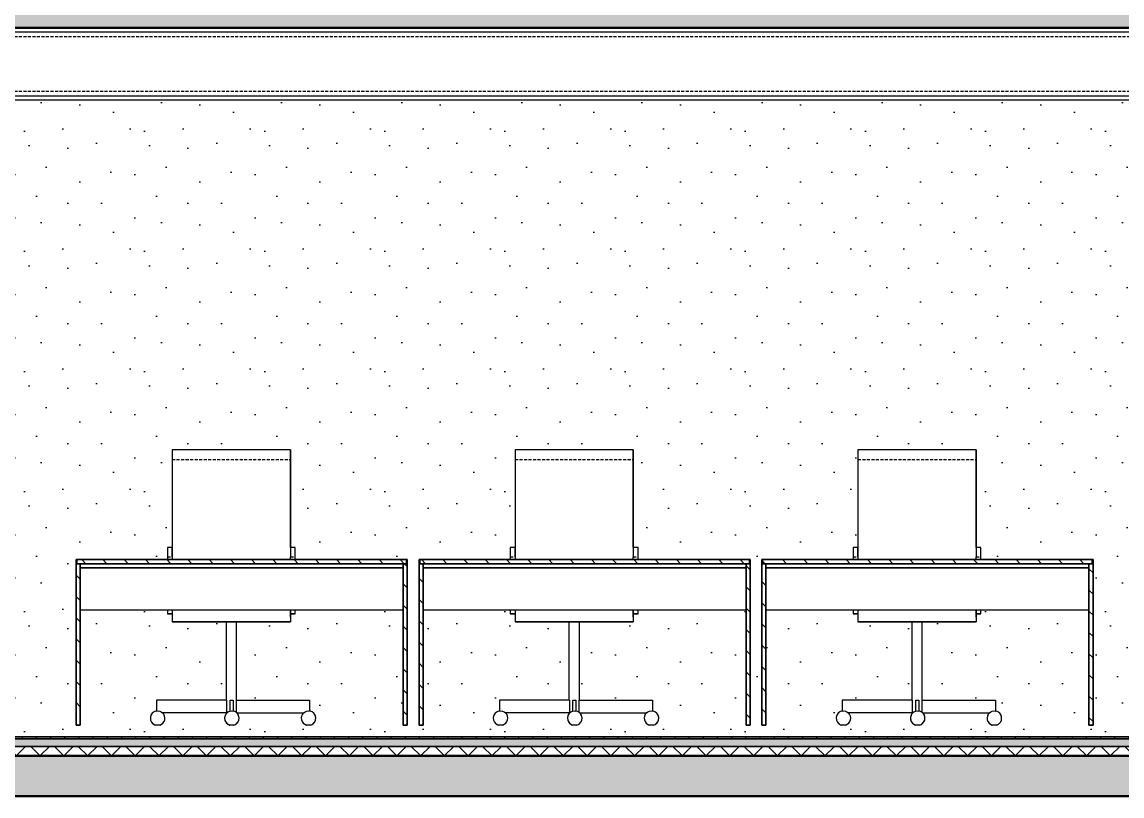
# Model space of a CAD drawing. Header units: millimetres. Extents: x -100 to 224448, y 0 to 22177.
# Drawn here: x 82814 to 87466, y 6850 to 10125 of the extents above; entities that cross this region are included whole.
import ezdxf

# ---------------------------------------------------------------- set-up
doc = ezdxf.new("R2010")
doc.units = ezdxf.units.MM
doc.linetypes.add('DASHED', pattern=[19.05, 12.7, -6.35])
doc.layers.get('0').update_dxf_attribs({"true_color": 0xdfdfdf})
for name, color, linetype in [('Background_0', 7, 'Continuous'), ('Boundary_0', 7, 'Continuous'), ('Boundary_Floor_ Ceramic Tiles', 7, 'Continuous'), ('Boundary_Insulation_ Extruded Polystyrene', 42, 'Continuous'), ('Boundary_Screed', 7, 'Continuous'), ('Elevation_Plaster_ Cement', 7, 'Continuous'), ('Fill_0', 7, 'Continuous'), ('Fill_Concrete_ Reinforced', 85, 'Continuous'), ('Fill_Floor_ Ceramic Tiles', 251, 'Continuous'), ('Fill_Insulation_ Extruded Polystyrene', 42, 'Continuous'), ('Fill_Screed', 251, 'Continuous'), ('Viewport border', 7, 'Continuous')]:
    doc.layers.add(name, color=color, linetype=linetype)
for name, color, linetype, lineweight in [('Background_Concrete_ Reinforced', 7, 'Continuous', 9), ('Background_Floor_ Ceramic Tiles', 7, 'Continuous', 9), ('Background_Insulation_ Extruded Polystyrene', 7, 'Continuous', 9), ('Background_Screed', 7, 'Continuous', 9), ('Boundary_Concrete_ Reinforced', 99, 'Continuous', 50)]:
    doc.layers.add(name, color=color, linetype=linetype, lineweight=lineweight)
doc.layers.add('BIM_ROOM_LINES', color=7, linetype='Continuous', plot=False)
pattern_1 = [(45, (-5595.9, -5200), (-44.90128, 44.90128), [])]
pattern_2 = [(45, (-5595.9, -5200), (-44.90128, 44.90128), [])]
pattern_3 = [(15, (-5595.9, -5200), (287.368, 497.736), [50.8, -355.6]), (105, (-5595.9, -5200), (-497.736, 287.368), [50.8, -355.6]), (150, (-5546.83, -5186.85), (-392.5523, -105.184), [71.842, -502.894]), (15, (-5606, -4966.04), (287.368, 497.736), [50.8, -355.6]), (60, (-5574.9, -4984), (-105.184, 392.5523), [35.921, -538.815]), (150, (-5574.9, -4984), (-392.5523, -105.184), [35.921, -538.815]), (15, (-5485.1, -4828.46), (287.368, 497.736), [71.842, -334.558]), (60, (-5485.1, -4828.46), (-105.184, 392.5523), [50.8, -523.9364]), (150, (-5415.7, -4809.87), (-392.5523, -105.184), [50.8, -523.9364]), (105, (-5352.3, -5029.55), (-497.736, 287.368), [50.8, -355.6]), (60, (-5352.32, -5029.55), (-105.184, 392.5523), [35.921, -538.815]), (150, (-5334.36, -4998.44), (-392.5523, -105.184), [35.921, -538.815]), (15, (-5573.13, -5088.7), (287.368, 497.736), [25.4, -340.36]), (15, (-5305, -4911.7), (287.368, 497.736), [25.4, -340.36]), (105, (-5440.83, -4895.5), (-497.736, 287.368), [25.4, -340.36]), (150, (-5332.6, -5103.15), (-392.5523, -105.184), [35.921, -538.815]), (150, (-5576.65, -4879.3), (-392.5523, -105.184), [35.921, -538.815]), (60, (-5446.4, -5021.9), (-105.184, 392.5523), [35.921, -538.815]), (105, (-5474.1, -5114.77), (-497.736, 287.368), [6.35, -400.05]), (105, (-5500.1, -4944.24), (-497.736, 287.368), [6.35, -400.05]), (105, (-5334.15, -4827.46), (-497.736, 287.368), [6.35, -400.05]), (105, (-5272.14, -5034.36), (-497.736, 287.368), [6.35, -400.05])]

# ---------------------------------------------------------------- blocks, each defined once
blk = doc.blocks.new("AA'__section__..%5CMainBuilding.dwg", base_point=(4426.8, -9050, 0))
at = {"layer": 'Elevation_Plaster_ Cement'}
h = blk.add_hatch(dxfattribs=at)
h.set_pattern_fill('DOTS2', color=256, scale=20, style=0)
h.paths.add_polyline_path([(13278.1, 185), (13278.1, -1950), (20835.9, -1950), (20835.9, 745), (11180.9, 745), (11180.9, -1950), (11238.1, -1950), (11238.1, 185)])
h.paths.add_polyline_path([(13977.5, -1900), (13960.5, -1900), (13960.5, -1200), (13963.5, -1200), (14346.4, -1200), (14346.4, -1188.1), (14346.4, -1159.8), (14346.4, -1148.1), (14366.4, -1148.1), (14366.4, -775.9), (14366.4, -747.6), (14366.4, -735.9), (14866.4, -735.9), (14866.4, -744.7), (14866.4, -747.6), (14866.4, -765.9), (14866.4, -775.9), (14866.4, -1148.1), (14886.4, -1148.1), (14886.4, -1159.8), (14886.4, -1178.1), (14886.4, -1186.9), (14886.4, -1188.1), (14886.4, -1200), (15357.5, -1200), (15360.5, -1200), (15360.5, -1900), (15343.5, -1900), (15343.5, -1414), (14886.4, -1414), (14886.4, -1428.8), (14866.4, -1428.8), (14866.4, -1443.1), (14866.4, -1457.2), (14866.4, -1463.1), (14636.9, -1463.1), (14636.9, -1794.6), (14947.8, -1794.6), (14947.8, -1840, -0.168014), (14965.7, -1849.3, -0.191533), (14974.1, -1870.5, -0.33166), (14952.1, -1900), (14934.5, -1900, -0.131778), (14920.9, -1891.6, -0.414557), (14922.2, -1848.1), (14640.1, -1848.1, -0.014548), (14641.4, -1849.3, -0.191541), (14649.8, -1870.5, -0.331657), (14627.8, -1900), (14619, -1900), (14610.2, -1900, -0.131769), (14596.6, -1891.6, -0.414572), (14597.9, -1848.1), (14596.2, -1848.1), (14595.9, -1848.1), (14326, -1848.1, -0.206646), (14335.7, -1870.5, -0.331656), (14313.7, -1900), (14296.1, -1900, -0.131779), (14282.5, -1891.6, -0.606132), (14300.3, -1840), (14300.3, -1794.6), (14595.9, -1794.6), (14595.9, -1463.1), (14366.4, -1463.1), (14366.4, -1428.8), (14346.4, -1428.8), (14346.4, -1414), (13977.5, -1414)], flags=16)
h.paths.add_polyline_path([(15427.5, -1900), (15410.5, -1900), (15410.5, -1200), (15413.5, -1200), (15796.4, -1200), (15796.4, -1188.1), (15796.4, -1159.8), (15796.4, -1148.1), (15816.4, -1148.1), (15816.4, -775.9), (15816.4, -747.6), (15816.4, -735.9), (16316.4, -735.9), (16316.4, -744.7), (16316.4, -747.6), (16316.4, -765.9), (16316.4, -775.9), (16316.4, -1148.1), (16336.4, -1148.1), (16336.4, -1159.8), (16336.4, -1178.1), (16336.4, -1186.9), (16336.4, -1188.1), (16336.4, -1200), (16807.5, -1200), (16810.5, -1200), (16810.5, -1900), (16793.5, -1900), (16793.5, -1414), (16336.4, -1414), (16336.4, -1428.8), (16316.4, -1428.8), (16316.4, -1443.1), (16316.4, -1457.2), (16316.4, -1463.1), (16086.9, -1463.1), (16086.9, -1794.6), (16397.8, -1794.6), (16397.8, -1840, -0.168012), (16415.7, -1849.3, -0.191533), (16424.1, -1870.5, -0.33166), (16402.1, -1900), (16384.5, -1900, -0.131775), (16370.9, -1891.6, -0.414564), (16372.2, -1848.1), (16090.1, -1848.1, -0.014545), (16091.4, -1849.3, -0.191524), (16099.8, -1870.5, -0.331661), (16077.8, -1900), (16069, -1900), (16060.2, -1900, -0.131771), (16046.6, -1891.6, -0.414569), (16047.9, -1848.1), (16046.2, -1848.1), (16045.9, -1848.1), (15776, -1848.1, -0.206646), (15785.7, -1870.5, -0.33166), (15763.7, -1900), (15746.1, -1900, -0.131775), (15732.5, -1891.6, -0.606132), (15750.3, -1840), (15750.3, -1794.6), (16045.9, -1794.6), (16045.9, -1463.1), (15816.4, -1463.1), (15816.4, -1428.8), (15796.4, -1428.8), (15796.4, -1414), (15427.5, -1414)], flags=16)
h.paths.add_polyline_path([(16877.5, -1900), (16860.5, -1900), (16860.5, -1200), (16863.5, -1200), (17246.4, -1200), (17246.4, -1188.1), (17246.4, -1159.8), (17246.4, -1148.1), (17266.4, -1148.1), (17266.4, -775.9), (17266.4, -747.6), (17266.4, -735.9), (17766.4, -735.9), (17766.4, -744.7), (17766.4, -747.6), (17766.4, -765.9), (17766.4, -775.9), (17766.4, -1148.1), (17786.4, -1148.1), (17786.4, -1159.8), (17786.4, -1178.1), (17786.4, -1186.9), (17786.4, -1188.1), (17786.4, -1200), (18257.5, -1200), (18260.5, -1200), (18260.5, -1900), (18243.5, -1900), (18243.5, -1414), (17786.4, -1414), (17786.4, -1428.8), (17766.4, -1428.8), (17766.4, -1443.1), (17766.4, -1457.2), (17766.4, -1463.1), (17536.9, -1463.1), (17536.9, -1794.6), (17847.8, -1794.6), (17847.8, -1840, -0.168012), (17865.7, -1849.3, -0.191533), (17874.1, -1870.5, -0.33166), (17852.1, -1900), (17834.5, -1900, -0.131775), (17820.9, -1891.6, -0.414564), (17822.2, -1848.1), (17540.1, -1848.1, -0.014545), (17541.4, -1849.3, -0.191524), (17549.8, -1870.5, -0.331661), (17527.8, -1900), (17519, -1900), (17510.2, -1900, -0.131771), (17496.6, -1891.6, -0.414569), (17497.9, -1848.1), (17496.2, -1848.1), (17495.9, -1848.1), (17226, -1848.1, -0.206646), (17235.7, -1870.5, -0.33166), (17213.7, -1900), (17196.1, -1900, -0.131775), (17182.5, -1891.6, -0.606132), (17200.3, -1840), (17200.3, -1794.6), (17495.9, -1794.6), (17495.9, -1463.1), (17266.4, -1463.1), (17266.4, -1428.8), (17246.4, -1428.8), (17246.4, -1414), (16877.5, -1414)], flags=16)
at = {"layer": 'Fill_0', "extrusion": (-1.97173e-15, 4.65708e-17, -1)}
h = blk.add_hatch(dxfattribs=at)
h.set_pattern_fill('ANSI31', color=256, scale=20, style=0)
h.set_pattern_definition([(45, (-5595.9, -5200), (-44.9013, 44.9013), [])])
h.paths.add_polyline_path([(-13963.5, -1200), (-13963.5, -1217), (-13977.5, -1217), (-13977.5, -1900), (-13960.5, -1900), (-13960.5, -1200)])
at = {"layer": 'Fill_0', "extrusion": (6.00674e-20, -4.99064e-16, -1)}
h = blk.add_hatch(dxfattribs=at)
h.set_pattern_fill('ANSI31', color=256, scale=20, style=0)
h.set_pattern_definition([(45, (-5595.9, -5200), (-44.90128, 44.90128), [])])
h.paths.add_polyline_path([(-13963.5, -1200), (-15357.5, -1200), (-15357.5, -1217), (-13963.5, -1217)])
at = {"layer": 'Fill_0', "extrusion": (1.83531e-15, -5.85428e-17, -1)}
h = blk.add_hatch(dxfattribs=at)
h.set_pattern_fill('ANSI31', color=256, scale=20, style=0)
h.set_pattern_definition(pattern_1)
h.paths.add_polyline_path([(-15357.5, -1217), (-15357.5, -1200), (-15360.5, -1200), (-15360.5, -1900), (-15343.5, -1900), (-15343.5, -1217)])
at = {"layer": 'Fill_0', "extrusion": (-2.74833e-15, -6.69558e-17, -1)}
h = blk.add_hatch(dxfattribs=at)
h.set_pattern_fill('ANSI31', color=256, scale=20, style=0)
h.set_pattern_definition([(45, (-5595.9, -5200), (-44.90128, 44.90128), [])])
h.paths.add_polyline_path([(-15413.5, -1200), (-15413.5, -1217), (-15427.5, -1217), (-15427.5, -1900), (-15410.5, -1900), (-15410.5, -1200)])
at = {"layer": 'Fill_0', "extrusion": (-3.59162e-18, 1.81071e-27, -1)}
h = blk.add_hatch(dxfattribs=at)
h.set_pattern_fill('ANSI31', color=256, scale=20, style=0)
h.set_pattern_definition(pattern_2)
h.paths.add_polyline_path([(-15413.5, -1200), (-16807.5, -1200), (-16807.5, -1217), (-15413.5, -1217)])
at = {"layer": 'Fill_0', "extrusion": (1.88546e-15, -5.35646e-17, -1)}
h = blk.add_hatch(dxfattribs=at)
h.set_pattern_fill('ANSI31', color=256, scale=20, style=0)
h.set_pattern_definition(pattern_1)
h.paths.add_polyline_path([(-16807.5, -1217), (-16807.5, -1200), (-16810.5, -1200), (-16810.5, -1900), (-16793.5, -1900), (-16793.5, -1217)])
at = {"layer": 'Fill_0', "extrusion": (-2.18332e-15, -5.85428e-17, -1)}
h = blk.add_hatch(dxfattribs=at)
h.set_pattern_fill('ANSI31', color=256, scale=20, style=0)
h.set_pattern_definition([(45, (-5595.9, -5200), (-44.90128, 44.90128), [])])
h.paths.add_polyline_path([(-16863.5, -1200), (-16863.5, -1217), (-16877.5, -1217), (-16877.5, -1900), (-16860.5, -1900), (-16860.5, -1200)])
at = {"layer": 'Fill_0', "extrusion": (-3.59162e-18, -8.34358e-28, -1)}
h = blk.add_hatch(dxfattribs=at)
h.set_pattern_fill('ANSI31', color=256, scale=20, style=0)
h.set_pattern_definition(pattern_2)
h.paths.add_polyline_path([(-16863.5, -1200), (-18257.5, -1200), (-18257.5, -1217), (-16863.5, -1217)])
at = {"layer": 'Fill_0', "extrusion": (-1.74004e-16, -1.5363e-29, -1)}
h = blk.add_hatch(dxfattribs=at)
h.set_pattern_fill('ANSI31', color=256, scale=20, style=0)
h.set_pattern_definition(pattern_2)
h.paths.add_polyline_path([(-18257.5, -1217), (-18257.5, -1200), (-18260.5, -1200), (-18260.5, -1900), (-18243.5, -1900), (-18243.5, -1217)])
at = {"layer": 'Fill_Concrete_ Reinforced', "extrusion": (1.66128e-17, 2.88827e-15, -1)}
h = blk.add_hatch(dxfattribs=at)
h.set_pattern_fill('CONCRETE1', color=256, scale=20, angle=15, style=0)
h.set_pattern_definition(pattern_3)
h.paths.add_polyline_path([(-26015.9, 1050), (-5775.9, 1050), (-5775.9, 1220), (-5915.9, 1220), (-25875.9, 1220), (-26015.9, 1220)])
h = blk.add_hatch(dxfattribs=at)
h.set_pattern_fill('CONCRETE1', color=256, scale=20, angle=15, style=0)
h.set_pattern_definition(pattern_3)
h.paths.add_polyline_path([(-26015.9, -2200), (-5775.9, -2200), (-5775.9, -2030), (-5915.9, -2030), (-25875.9, -2030), (-26015.9, -2030)])
at = {"layer": 'Fill_Floor_ Ceramic Tiles', "extrusion": (-4.01966e-17, -4.02994e-14, -1)}
h = blk.add_hatch(dxfattribs=at)
h.set_pattern_fill('_USER', color=256, scale=60, angle=90, style=0, pattern_type=0)
h.set_pattern_definition([(90, (-5595.9, -5200), (-60, -2e-13), [])])
h.paths.add_polyline_path([(-5915.9, -1950), (-25875.9, -1950), (-25875.9, -1958), (-5915.9, -1958)])
at = {"layer": 'Fill_Insulation_ Extruded Polystyrene', "extrusion": (-4.00266e-17, 8.48409e-16, -1)}
h = blk.add_hatch(dxfattribs=at)
h.set_pattern_fill('INSULATION', color=256, scale=20, style=0)
h.set_pattern_definition([(45, (-5595.9, -5200), (-50.28943, 50.28943), []), (135, (-5595.9, -5200), (-50.28943, -50.28943), [])])
h.paths.add_polyline_path([(-5915.9, -1990), (-25875.9, -1990), (-25875.9, -2030), (-5915.9, -2030)])
at = {"layer": 'Fill_Screed', "extrusion": (-4.00266e-17, 1.06051e-15, -1)}
h = blk.add_hatch(dxfattribs=at)
h.set_pattern_fill('SCREED', color=256, scale=20, angle=15, style=0)
h.set_pattern_definition([(15, (-5595.9, -5200), (915.6406, 508.3053), [-127, 0, -381, 0]), (15, (-5599.19, -5187.73), (915.6406, 508.3053), [-50.8, 0, -177.8, 0, -91.44, 0, -381, 0]), (15, (-5602.47, -5175.47), (915.6406, 508.3053), [-25.4, 0, -127, 0, -127, 0, -279.4, 0, -91.44, 0]), (15, (-5605.76, -5163.2), (915.6406, 508.3053), [-91.44, 0, -406.4, 0]), (15, (-5609.05, -5150.93), (915.6406, 508.3053), [-304.8, 0, -304.8, 0]), (15, (-5612.34, -5138.66), (915.6406, 508.3053), [-431.8, 0]), (15, (-5615.62, -5126.4), (915.6406, 508.3053), [-127, 0, -558.8, 0]), (15, (-5618.9, -5114.13), (915.6406, 508.3053), [-177.8, 0, -101.6, 0]), (15, (-5622.2, -5101.86), (915.6406, 508.3053), [-254, 0]), (15, (-5628.77, -5077.33), (915.6406, 508.3053), [-35.56, 0, -381, 0, -228.6, 0]), (15, (-5632.06, -5065.06), (915.6406, 508.3053), [-50.8, 0, -5.08, 0, -127, 0]), (15, (-5635.34, -5052.8), (915.6406, 508.3053), [-25.4, 0, -330.2, 0, -381, 0]), (15, (-5638.63, -5040.53), (915.6406, 508.3053), [-254, 0]), (15, (-5641.92, -5028.26), (915.6406, 508.3053), [-127, 0, -533.4, 0]), (15, (-5648.5, -5003.72), (915.6406, 508.3053), [-609.6, 0]), (15, (-5651.78, -4991.46), (915.6406, 508.3053), [-127, 0, -10.16, 0, -177.8, 0]), (15, (-5655.07, -4979.2), (915.6406, 508.3053), [-35.56, 0, -254, 0, -101.6, 0, -177.8, 0, -203.2, 0]), (15, (-5658.35, -4966.92), (915.6406, 508.3053), [-76.2, 0, -101.6, 0, -254, 0, -10.16, 0, -127, 0]), (15, (-5661.64, -4954.65), (915.6406, 508.3053), [-254, 0])])
h.paths.add_polyline_path([(-5915.9, -1958), (-25875.9, -1958), (-25875.9, -1990), (-5915.9, -1990)])
at = {"linetype": 'DASHED', "extrusion": (0, 1, 1.06547e-32)}
for p, q in [((11165.9, 1013.4), (20835.9, 1013.4)), ((11165.9, 781.6), (20835.9, 781.6)), ((14366.4, -775.9), (14866.4, -775.9)), ((14866.4, -775.9), (14866.4, -775.9)), ((15816.4, -775.9), (16316.4, -775.9)), ((16316.4, -775.9), (16316.4, -775.9)), ((17266.4, -775.9), (17766.4, -775.9)), ((17766.4, -775.9), (17766.4, -775.9)), ((14346.4, -1188.1), (14366.4, -1188.1)), ((14866.4, -1188.1), (14886.4, -1188.1)), ((15796.4, -1188.1), (15816.4, -1188.1)), ((16316.4, -1188.1), (16336.4, -1188.1)), ((17246.4, -1188.1), (17266.4, -1188.1)), ((17766.4, -1188.1), (17786.4, -1188.1))]:
    blk.add_line(p, q, dxfattribs=at)
blk.add_line((5427.9, -1950), (41613.9, -1950))
blk.add_line((5427.9, -1950), (41613.9, -1950))
blk.add_line((5427.9, -1950), (41613.9, -1950))
at = {"layer": 'Background_0', "extrusion": (0, 1, 1.06547e-32)}
for p, q in [((20835.9, 1050), (11165.9, 1050)), ((11165.9, 1033.3), (20835.9, 1033.3)), ((11165.9, 761.7), (20835.9, 761.7)), ((11165.9, 745), (20835.9, 745)), ((14366.4, -735.9), (14366.4, -747.6)), ((14866.4, -735.9), (14366.4, -735.9)), ((14866.4, -735.9), (14866.4, -747.6)), ((14866.4, -744.7), (14866.4, -735.9)), ((14866.4, -735.9), (14866.4, -747.6)), ((15816.4, -735.9), (15816.4, -747.6)), ((16316.4, -735.9), (15816.4, -735.9)), ((16316.4, -735.9), (16316.4, -747.6)), ((16316.4, -744.7), (16316.4, -735.9)), ((16316.4, -735.9), (16316.4, -747.6)), ((17266.4, -735.9), (17266.4, -747.6)), ((17766.4, -735.9), (17266.4, -735.9)), ((17766.4, -735.9), (17766.4, -747.6)), ((17766.4, -744.7), (17766.4, -735.9)), ((17766.4, -735.9), (17766.4, -747.6)), ((14366.4, -747.6), (14366.4, -775.9)), ((14366.4, -775.9), (14366.4, -1200)), ((14866.4, -765.9), (14866.4, -744.7)), ((14866.4, -747.6), (14866.4, -775.9)), ((14866.4, -747.6), (14866.4, -775.9)), ((14866.4, -1148.1), (14866.4, -765.9)), ((14866.4, -775.9), (14866.4, -1148.1)), ((14866.4, -775.9), (14866.4, -1148.1)), ((15816.4, -747.6), (15816.4, -775.9)), ((15816.4, -775.9), (15816.4, -1200)), ((16316.4, -765.9), (16316.4, -744.7)), ((16316.4, -747.6), (16316.4, -775.9)), ((16316.4, -747.6), (16316.4, -775.9)), ((16316.4, -1148.1), (16316.4, -765.9)), ((16316.4, -775.9), (16316.4, -1148.1)), ((16316.4, -775.9), (16316.4, -1148.1)), ((17266.4, -747.6), (17266.4, -775.9)), ((17266.4, -775.9), (17266.4, -1200)), ((17766.4, -765.9), (17766.4, -744.7)), ((17766.4, -747.6), (17766.4, -775.9)), ((17766.4, -747.6), (17766.4, -775.9)), ((17766.4, -1148.1), (17766.4, -765.9)), ((17766.4, -775.9), (17766.4, -1148.1)), ((17766.4, -775.9), (17766.4, -1148.1)), ((14346.4, -1148.1), (14346.4, -1159.8)), ((14366.4, -1148.1), (14346.4, -1148.1)), ((14346.4, -1159.8), (14346.4, -1188.1)), ((14366.4, -1159.8), (14366.4, -1148.1)), ((14366.4, -1188.1), (14366.4, -1159.8)), ((14866.4, -1148.1), (14866.4, -1159.8)), ((14886.4, -1148.1), (14866.4, -1148.1)), ((14866.4, -1159.8), (14866.4, -1188.1)), ((14886.4, -1159.8), (14886.4, -1148.1)), ((14886.4, -1159.8), (14886.4, -1148.1)), ((14886.4, -1148.1), (14886.4, -1148.1)), ((14886.4, -1178.1), (14886.4, -1148.1)), ((14886.4, -1188.1), (14886.4, -1159.8)), ((14886.4, -1188.1), (14886.4, -1159.8)), ((15796.4, -1148.1), (15796.4, -1159.8)), ((15816.4, -1148.1), (15796.4, -1148.1)), ((15796.4, -1159.8), (15796.4, -1188.1)), ((15816.4, -1159.8), (15816.4, -1148.1)), ((15816.4, -1188.1), (15816.4, -1159.8)), ((16316.4, -1148.1), (16316.4, -1159.8)), ((16336.4, -1148.1), (16316.4, -1148.1)), ((16316.4, -1159.8), (16316.4, -1188.1)), ((16336.4, -1159.8), (16336.4, -1148.1)), ((16336.4, -1159.8), (16336.4, -1148.1)), ((16336.4, -1178.1), (16336.4, -1148.1)), ((16336.4, -1148.1), (16336.4, -1148.1)), ((16336.4, -1188.1), (16336.4, -1159.8)), ((16336.4, -1188.1), (16336.4, -1159.8)), ((17246.4, -1148.1), (17246.4, -1159.8)), ((17266.4, -1148.1), (17246.4, -1148.1)), ((17246.4, -1159.8), (17246.4, -1188.1)), ((17266.4, -1159.8), (17266.4, -1148.1)), ((17266.4, -1188.1), (17266.4, -1159.8)), ((17766.4, -1148.1), (17766.4, -1159.8)), ((17786.4, -1148.1), (17766.4, -1148.1)), ((17766.4, -1159.8), (17766.4, -1188.1)), ((17786.4, -1159.8), (17786.4, -1148.1)), ((17786.4, -1159.8), (17786.4, -1148.1)), ((17786.4, -1148.1), (17786.4, -1148.1)), ((17786.4, -1178.1), (17786.4, -1148.1)), ((17786.4, -1188.1), (17786.4, -1159.8)), ((17786.4, -1188.1), (17786.4, -1159.8)), ((13963.5, -1200), (13960.5, -1200)), ((13960.5, -1200), (13960.5, -1900)), ((13963.5, -1217), (13963.5, -1200)), ((13963.5, -1200), (13963.5, -1217)), ((15357.5, -1200), (13963.5, -1200)), ((14346.4, -1188.1), (14346.4, -1200)), ((14366.4, -1188.1), (14366.4, -1200)), ((14866.4, -1200), (14866.4, -1188.1)), ((14886.4, -1186.9), (14886.4, -1178.1)), ((14886.4, -1200), (14886.4, -1186.9)), ((14886.4, -1200), (14886.4, -1188.1)), ((14886.4, -1200), (14886.4, -1188.1)), ((15357.5, -1200), (15357.5, -1217)), ((15360.5, -1200), (15357.5, -1200)), ((15357.5, -1217), (15357.5, -1200)), ((15360.5, -1900), (15360.5, -1200)), ((15360.5, -1900), (15360.5, -1200)), ((15360.5, -1900), (15360.5, -1200)), ((15360.5, -1200), (15360.5, -1200)), ((15360.5, -1900), (15360.5, -1200)), ((15413.5, -1200), (15410.5, -1200)), ((15410.5, -1200), (15410.5, -1900)), ((15413.5, -1217), (15413.5, -1200)), ((16807.5, -1200), (15413.5, -1200)), ((15413.5, -1200), (15413.5, -1217)), ((15796.4, -1188.1), (15796.4, -1200)), ((15816.4, -1188.1), (15816.4, -1200)), ((16316.4, -1200), (16316.4, -1188.1)), ((16336.4, -1186.9), (16336.4, -1178.1)), ((16336.4, -1200), (16336.4, -1186.9)), ((16336.4, -1200), (16336.4, -1188.1)), ((16336.4, -1200), (16336.4, -1188.1)), ((16807.5, -1217), (16807.5, -1200)), ((16810.5, -1200), (16807.5, -1200)), ((16807.5, -1200), (16807.5, -1217)), ((16810.5, -1900), (16810.5, -1200)), ((16810.5, -1200), (16810.5, -1200)), ((16810.5, -1900), (16810.5, -1200)), ((16810.5, -1900), (16810.5, -1200)), ((16810.5, -1900), (16810.5, -1200)), ((16860.5, -1200), (16860.5, -1900)), ((16863.5, -1200), (16860.5, -1200)), ((18257.5, -1200), (16863.5, -1200)), ((16863.5, -1200), (16863.5, -1217)), ((16863.5, -1217), (16863.5, -1200)), ((17246.4, -1188.1), (17246.4, -1200)), ((17266.4, -1188.1), (17266.4, -1200)), ((17766.4, -1200), (17766.4, -1188.1)), ((17786.4, -1186.9), (17786.4, -1178.1)), ((17786.4, -1200), (17786.4, -1186.9)), ((17786.4, -1200), (17786.4, -1188.1)), ((17786.4, -1200), (17786.4, -1188.1)), ((18257.5, -1217), (18257.5, -1200)), ((18260.5, -1200), (18257.5, -1200)), ((18257.5, -1200), (18257.5, -1217)), ((18260.5, -1900), (18260.5, -1200)), ((18260.5, -1900), (18260.5, -1200)), ((18260.5, -1900), (18260.5, -1200)), ((18260.5, -1900), (18260.5, -1200)), ((18260.5, -1200), (18260.5, -1200)), ((13977.5, -1217), (13963.5, -1217)), ((13963.5, -1217), (15357.5, -1217)), ((13977.5, -1217), (13977.5, -1234)), ((13977.5, -1900), (13977.5, -1217)), ((13977.5, -1217), (15343.5, -1217)), ((15343.5, -1217), (13977.5, -1217)), ((13977.5, -1900), (13977.5, -1217)), ((13977.5, -1234), (13977.5, -1414)), ((13977.5, -1234), (15343.5, -1234)), ((15343.5, -1234), (13977.5, -1234)), ((15343.5, -1217), (15343.5, -1900)), ((15357.5, -1217), (15343.5, -1217)), ((15427.5, -1217), (15413.5, -1217)), ((15413.5, -1217), (16807.5, -1217)), ((15427.5, -1900), (15427.5, -1217)), ((15427.5, -1217), (16793.5, -1217)), ((15427.5, -1217), (15427.5, -1234)), ((15427.5, -1900), (15427.5, -1217)), ((16793.5, -1217), (15427.5, -1217)), ((15427.5, -1234), (16793.5, -1234)), ((16793.5, -1234), (15427.5, -1234)), ((15427.5, -1234), (15427.5, -1414)), ((16807.5, -1217), (16793.5, -1217)), ((16793.5, -1217), (16793.5, -1900)), ((16877.5, -1217), (16863.5, -1217)), ((16863.5, -1217), (18257.5, -1217)), ((16877.5, -1217), (18243.5, -1217)), ((16877.5, -1900), (16877.5, -1217)), ((16877.5, -1900), (16877.5, -1217)), ((16877.5, -1217), (16877.5, -1234)), ((18243.5, -1217), (16877.5, -1217)), ((18243.5, -1234), (16877.5, -1234)), ((16877.5, -1234), (16877.5, -1414)), ((16877.5, -1234), (18243.5, -1234)), ((18257.5, -1217), (18243.5, -1217)), ((18243.5, -1217), (18243.5, -1900)), ((14346.4, -1414), (13977.5, -1414)), ((14346.4, -1414), (13977.5, -1414)), ((13977.5, -1414), (13977.5, -1414)), ((13977.5, -1900), (13977.5, -1414)), ((15343.5, -1414), (13977.5, -1414)), ((13977.5, -1900), (13977.5, -1414)), ((14346.4, -1414), (14346.4, -1428.8)), ((14366.4, -1428.8), (14346.4, -1428.8)), ((14346.4, -1428.8), (14366.4, -1428.8)), ((14366.4, -1428.8), (14346.4, -1428.8)), ((14366.4, -1414), (14366.4, -1463.1)), ((14866.4, -1428.8), (14866.4, -1414)), ((14866.4, -1414), (14866.4, -1463.1)), ((14866.4, -1443.1), (14866.4, -1428.8)), ((14886.4, -1428.8), (14866.4, -1428.8)), ((14866.4, -1428.8), (14886.4, -1428.8)), ((14886.4, -1428.8), (14866.4, -1428.8)), ((14866.4, -1428.8), (14866.4, -1463.1)), ((15343.5, -1414), (14886.4, -1414)), ((15343.5, -1414), (14886.4, -1414)), ((14886.4, -1428.8), (14886.4, -1414)), ((14886.4, -1428.8), (14886.4, -1414)), ((14886.4, -1428.8), (14886.4, -1414)), ((15796.4, -1414), (15427.5, -1414)), ((15796.4, -1414), (15427.5, -1414)), ((15427.5, -1900), (15427.5, -1414)), ((15427.5, -1900), (15427.5, -1414)), ((16793.5, -1414), (15427.5, -1414)), ((15427.5, -1414), (15427.5, -1414)), ((15796.4, -1414), (15796.4, -1428.8)), ((15816.4, -1428.8), (15796.4, -1428.8)), ((15816.4, -1428.8), (15796.4, -1428.8)), ((15796.4, -1428.8), (15816.4, -1428.8)), ((15816.4, -1414), (15816.4, -1463.1)), ((16316.4, -1428.8), (16316.4, -1414)), ((16316.4, -1414), (16316.4, -1463.1)), ((16316.4, -1443.1), (16316.4, -1428.8)), ((16336.4, -1428.8), (16316.4, -1428.8)), ((16316.4, -1428.8), (16316.4, -1463.1)), ((16316.4, -1428.8), (16336.4, -1428.8)), ((16336.4, -1428.8), (16316.4, -1428.8)), ((16793.5, -1414), (16336.4, -1414)), ((16793.5, -1414), (16336.4, -1414)), ((16336.4, -1428.8), (16336.4, -1414)), ((16336.4, -1428.8), (16336.4, -1414)), ((16336.4, -1428.8), (16336.4, -1414)), ((17246.4, -1414), (16877.5, -1414)), ((17246.4, -1414), (16877.5, -1414)), ((16877.5, -1900), (16877.5, -1414)), ((16877.5, -1414), (16877.5, -1414)), ((18243.5, -1414), (16877.5, -1414)), ((16877.5, -1900), (16877.5, -1414)), ((17246.4, -1414), (17246.4, -1428.8)), ((17266.4, -1428.8), (17246.4, -1428.8)), ((17266.4, -1428.8), (17246.4, -1428.8)), ((17246.4, -1428.8), (17266.4, -1428.8)), ((17266.4, -1414), (17266.4, -1463.1)), ((17766.4, -1428.8), (17766.4, -1414)), ((17766.4, -1414), (17766.4, -1463.1)), ((17766.4, -1443.1), (17766.4, -1428.8)), ((17786.4, -1428.8), (17766.4, -1428.8)), ((17766.4, -1428.8), (17786.4, -1428.8)), ((17786.4, -1428.8), (17766.4, -1428.8)), ((17766.4, -1428.8), (17766.4, -1463.1)), ((18243.5, -1414), (17786.4, -1414)), ((18243.5, -1414), (17786.4, -1414)), ((17786.4, -1428.8), (17786.4, -1414)), ((17786.4, -1428.8), (17786.4, -1414)), ((17786.4, -1428.8), (17786.4, -1414)), ((14595.9, -1463.1), (14366.4, -1463.1)), ((14366.4, -1463.1), (14595.9, -1463.1)), ((14866.4, -1463.1), (14366.4, -1463.1)), ((14595.9, -1794.6), (14595.9, -1463.1)), ((14595.9, -1463.1), (14636.9, -1463.1)), ((14866.4, -1463.1), (14636.9, -1463.1)), ((14636.9, -1463.1), (14866.4, -1463.1)), ((14636.9, -1463.1), (14636.9, -1794.6)), ((14636.9, -1463.1), (14636.9, -1794.6)), ((14636.9, -1463.1), (14636.9, -1794.6)), ((14866.4, -1443.1), (14866.4, -1457.2)), ((14866.4, -1457.2), (14866.4, -1463.1)), ((16045.9, -1463.1), (15816.4, -1463.1)), ((15816.4, -1463.1), (16045.9, -1463.1)), ((16316.4, -1463.1), (15816.4, -1463.1)), ((16045.9, -1794.6), (16045.9, -1463.1)), ((16045.9, -1463.1), (16086.9, -1463.1)), ((16316.4, -1463.1), (16086.9, -1463.1)), ((16086.9, -1463.1), (16316.4, -1463.1)), ((16086.9, -1463.1), (16086.9, -1794.6)), ((16086.9, -1463.1), (16086.9, -1794.6)), ((16086.9, -1463.1), (16086.9, -1794.6)), ((16316.4, -1443.1), (16316.4, -1457.2)), ((16316.4, -1457.2), (16316.4, -1463.1)), ((17495.9, -1463.1), (17266.4, -1463.1)), ((17266.4, -1463.1), (17495.9, -1463.1)), ((17766.4, -1463.1), (17266.4, -1463.1)), ((17495.9, -1794.6), (17495.9, -1463.1)), ((17495.9, -1463.1), (17536.9, -1463.1)), ((17766.4, -1463.1), (17536.9, -1463.1)), ((17536.9, -1463.1), (17766.4, -1463.1)), ((17536.9, -1463.1), (17536.9, -1794.6)), ((17536.9, -1463.1), (17536.9, -1794.6)), ((17536.9, -1463.1), (17536.9, -1794.6)), ((17766.4, -1443.1), (17766.4, -1457.2)), ((17766.4, -1457.2), (17766.4, -1463.1)), ((14300.3, -1794.6), (14300.3, -1840.4)), ((14596.2, -1794.6), (14300.3, -1794.6)), ((14596.2, -1794.6), (14596.2, -1848.1)), ((14611.4, -1841), (14611.4, -1794.6)), ((14611.4, -1794.6), (14624.1, -1794.6)), ((14624.1, -1794.6), (14624.1, -1840.4)), ((14636.6, -1794.6), (14636.6, -1845.2)), ((14636.6, -1794.6), (14947.8, -1794.6)), ((14947.8, -1794.6), (14947.8, -1794.6)), ((14947.8, -1794.6), (14947.8, -1840)), ((14947.8, -1794.6), (14947.8, -1840)), ((14947.8, -1794.6), (14947.8, -1840.4)), ((15750.3, -1794.6), (15750.3, -1840.4)), ((16046.2, -1794.6), (15750.3, -1794.6)), ((16046.2, -1794.6), (16046.2, -1848.1)), ((16061.4, -1794.6), (16074.1, -1794.6)), ((16061.4, -1841), (16061.4, -1794.6)), ((16074.1, -1794.6), (16074.1, -1840.4)), ((16086.6, -1794.6), (16397.8, -1794.6)), ((16086.6, -1794.6), (16086.6, -1845.2)), ((16397.8, -1794.6), (16397.8, -1840)), ((16397.8, -1794.6), (16397.8, -1840)), ((16397.8, -1794.6), (16397.8, -1794.6)), ((16397.8, -1794.6), (16397.8, -1840.4)), ((17496.2, -1794.6), (17200.3, -1794.6)), ((17200.3, -1794.6), (17200.3, -1840.4)), ((17496.2, -1794.6), (17496.2, -1848.1)), ((17511.4, -1841), (17511.4, -1794.6)), ((17511.4, -1794.6), (17524.1, -1794.6)), ((17524.1, -1794.6), (17524.1, -1840.4)), ((17536.6, -1794.6), (17847.8, -1794.6)), ((17536.6, -1794.6), (17536.6, -1845.2)), ((17847.8, -1794.6), (17847.8, -1840.4)), ((17847.8, -1794.6), (17847.8, -1840)), ((17847.8, -1794.6), (17847.8, -1840)), ((17847.8, -1794.6), (17847.8, -1794.6)), ((14596.2, -1848.1), (14325.4, -1848.1)), ((14325.4, -1848.1), (14326, -1848.1)), ((14597.9, -1848.1), (14326, -1848.1)), ((14596.2, -1848.1), (14326, -1848.1)), ((14595.9, -1848.1), (14597.9, -1848.1)), ((14595.9, -1848.1), (14597.9, -1848.1)), ((14595.9, -1848.1), (14597.9, -1848.1)), ((14595.9, -1848.1), (14597.9, -1848.1)), ((14595.9, -1848.1), (14597.9, -1848.1)), ((14624.1, -1840.4), (14624.1, -1840.1)), ((14640.1, -1848.1), (14922.2, -1848.1)), ((14640.1, -1848.1), (14922.8, -1848.1)), ((14640.1, -1848.1), (14922.2, -1848.1)), ((14922.2, -1848.1), (14922.8, -1848.1)), ((14947.8, -1840.4), (14947.8, -1840)), ((16046.2, -1848.1), (15775.4, -1848.1)), ((15775.4, -1848.1), (15776, -1848.1)), ((16047.9, -1848.1), (15776, -1848.1)), ((16046.2, -1848.1), (15776, -1848.1)), ((16045.9, -1848.1), (16047.9, -1848.1)), ((16045.9, -1848.1), (16047.9, -1848.1)), ((16045.9, -1848.1), (16047.9, -1848.1)), ((16045.9, -1848.1), (16047.9, -1848.1)), ((16045.9, -1848.1), (16047.9, -1848.1)), ((16074.1, -1840.4), (16074.1, -1840.1)), ((16090.1, -1848.1), (16372.2, -1848.1)), ((16090.1, -1848.1), (16372.8, -1848.1)), ((16090.1, -1848.1), (16372.2, -1848.1)), ((16372.2, -1848.1), (16372.8, -1848.1)), ((16397.8, -1840.4), (16397.8, -1840)), ((17225.4, -1848.1), (17226, -1848.1)), ((17496.2, -1848.1), (17225.4, -1848.1)), ((17496.2, -1848.1), (17226, -1848.1)), ((17497.9, -1848.1), (17226, -1848.1)), ((17495.9, -1848.1), (17497.9, -1848.1)), ((17495.9, -1848.1), (17497.9, -1848.1)), ((17495.9, -1848.1), (17497.9, -1848.1)), ((17495.9, -1848.1), (17497.9, -1848.1)), ((17495.9, -1848.1), (17497.9, -1848.1)), ((17524.1, -1840.4), (17524.1, -1840.1)), ((17540.1, -1848.1), (17822.2, -1848.1)), ((17540.1, -1848.1), (17822.8, -1848.1)), ((17540.1, -1848.1), (17822.2, -1848.1)), ((17822.2, -1848.1), (17822.8, -1848.1)), ((17847.8, -1840.4), (17847.8, -1840)), ((13960.5, -1900), (13977.5, -1900)), ((13977.5, -1900), (13960.5, -1900)), ((13977.5, -1900), (13960.5, -1900)), ((13960.5, -1900), (13960.5, -1900)), ((13977.5, -1900), (13960.5, -1900)), ((14313.7, -1900), (14296.1, -1900)), ((14313.7, -1900), (14296.1, -1900)), ((14313.7, -1900), (14296.1, -1900)), ((14619, -1900), (14610.2, -1900)), ((14619, -1900), (14610.2, -1900)), ((14619, -1900), (14610.2, -1900)), ((14619, -1900), (14610.2, -1900)), ((14619, -1900), (14610.2, -1900)), ((14619, -1900), (14610.2, -1900)), ((14627.8, -1900), (14619, -1900)), ((14627.8, -1900), (14619, -1900)), ((14627.8, -1900), (14619, -1900)), ((14627.8, -1900), (14619, -1900)), ((14627.8, -1900), (14619, -1900)), ((14627.8, -1900), (14619, -1900)), ((14952.1, -1900), (14934.5, -1900)), ((14952.1, -1900), (14934.5, -1900)), ((14952.1, -1900), (14934.5, -1900)), ((15343.5, -1900), (15360.5, -1900)), ((15343.5, -1900), (15360.5, -1900)), ((15343.5, -1900), (15343.5, -1900)), ((15343.5, -1900), (15360.5, -1900)), ((15343.5, -1900), (15360.5, -1900)), ((15427.5, -1900), (15410.5, -1900)), ((15410.5, -1900), (15427.5, -1900)), ((15427.5, -1900), (15410.5, -1900)), ((15410.5, -1900), (15410.5, -1900)), ((15427.5, -1900), (15410.5, -1900)), ((15763.7, -1900), (15746.1, -1900)), ((15763.7, -1900), (15746.1, -1900)), ((15763.7, -1900), (15746.1, -1900)), ((16069, -1900), (16060.2, -1900)), ((16069, -1900), (16060.2, -1900)), ((16069, -1900), (16060.2, -1900)), ((16069, -1900), (16060.2, -1900)), ((16069, -1900), (16060.2, -1900)), ((16069, -1900), (16060.2, -1900)), ((16077.8, -1900), (16069, -1900)), ((16077.8, -1900), (16069, -1900)), ((16077.8, -1900), (16069, -1900)), ((16077.8, -1900), (16069, -1900)), ((16077.8, -1900), (16069, -1900)), ((16077.8, -1900), (16069, -1900)), ((16402.1, -1900), (16384.5, -1900)), ((16402.1, -1900), (16384.5, -1900)), ((16402.1, -1900), (16384.5, -1900)), ((16793.5, -1900), (16793.5, -1900)), ((16793.5, -1900), (16810.5, -1900)), ((16793.5, -1900), (16810.5, -1900)), ((16793.5, -1900), (16810.5, -1900)), ((16793.5, -1900), (16810.5, -1900)), ((16877.5, -1900), (16860.5, -1900)), ((16877.5, -1900), (16860.5, -1900)), ((16860.5, -1900), (16860.5, -1900)), ((16877.5, -1900), (16860.5, -1900)), ((16860.5, -1900), (16877.5, -1900)), ((17213.7, -1900), (17196.1, -1900)), ((17213.7, -1900), (17196.1, -1900)), ((17213.7, -1900), (17196.1, -1900)), ((17519, -1900), (17510.2, -1900)), ((17519, -1900), (17510.2, -1900)), ((17519, -1900), (17510.2, -1900)), ((17519, -1900), (17510.2, -1900)), ((17519, -1900), (17510.2, -1900)), ((17519, -1900), (17510.2, -1900)), ((17527.8, -1900), (17519, -1900)), ((17527.8, -1900), (17519, -1900)), ((17527.8, -1900), (17519, -1900)), ((17527.8, -1900), (17519, -1900)), ((17527.8, -1900), (17519, -1900)), ((17527.8, -1900), (17519, -1900)), ((17852.1, -1900), (17834.5, -1900)), ((17852.1, -1900), (17834.5, -1900)), ((17852.1, -1900), (17834.5, -1900)), ((18243.5, -1900), (18260.5, -1900)), ((18243.5, -1900), (18260.5, -1900)), ((18243.5, -1900), (18260.5, -1900)), ((18243.5, -1900), (18243.5, -1900)), ((18243.5, -1900), (18260.5, -1900)), ((11165.9, -2200), (20835.9, -2200))]:
    blk.add_line(p, q, dxfattribs=at)
at = {"layer": 'Background_0'}
for centre, start, end in [((14304.9, -1870.5), 98.4808, 253.3948), ((14304.9, -1870.5), 286.6064, 46.7024), ((14304.9, -1870.5), 286.6064, 46.7024), ((14304.9, -1870.5), 286.6064, 46.7024), ((14619, -1870.5), 104.2703, 253.3946), ((14619, -1870.5), 133.2982, 253.3946), ((14619, -1870.5), 133.2934, 253.3946), ((14619, -1870.5), 286.6061, 80.5177), ((14619, -1870.5), 286.6061, 43.3727), ((14619, -1870.5), 286.6061, 43.3724), ((14619, -1870.5), 286.6061, 43.3698), ((14619, -1870.5), 286.6061, 43.3702), ((14619, -1870.5), 286.6061, 43.3683), ((14943.3, -1870.5), 133.2986, 253.3941), ((14943.3, -1870.5), 286.6056, 81.5187), ((14943.3, -1870.5), 286.6056, 43.3708), ((14943.3, -1870.5), 286.6056, 43.3689), ((15754.9, -1870.5), 98.4808, 253.394), ((15754.9, -1870.5), 286.6055, 46.7024), ((15754.9, -1870.5), 286.6055, 46.7024), ((15754.9, -1870.5), 286.6055, 46.7024), ((16069, -1870.5), 104.2703, 253.3946), ((16069, -1870.5), 133.2982, 253.3946), ((16069, -1870.5), 133.2934, 253.3946), ((16069, -1870.5), 286.6052, 80.5177), ((16069, -1870.5), 286.6052, 43.3689), ((16069, -1870.5), 286.6052, 43.3702), ((16069, -1870.5), 286.6052, 43.3689), ((16069, -1870.5), 286.6052, 43.3689), ((16069, -1870.5), 286.6052, 43.3689), ((16393.3, -1870.5), 133.2979, 253.3941), ((16393.3, -1870.5), 286.6056, 81.5187), ((16393.3, -1870.5), 286.6056, 43.3708), ((16393.3, -1870.5), 286.6056, 43.3696), ((17204.9, -1870.5), 98.4808, 253.394), ((17204.9, -1870.5), 286.6055, 46.7024), ((17204.9, -1870.5), 286.6055, 46.7024), ((17204.9, -1870.5), 286.6055, 46.7024), ((17519, -1870.5), 104.2703, 253.3946), ((17519, -1870.5), 133.2982, 253.3946), ((17519, -1870.5), 133.2934, 253.3946), ((17519, -1870.5), 286.6052, 80.5177), ((17519, -1870.5), 286.6052, 43.3689), ((17519, -1870.5), 286.6052, 43.3702), ((17519, -1870.5), 286.6052, 43.3689), ((17519, -1870.5), 286.6052, 43.3689), ((17519, -1870.5), 286.6052, 43.3689), ((17843.3, -1870.5), 133.2979, 253.3941), ((17843.3, -1870.5), 286.6056, 81.5187), ((17843.3, -1870.5), 286.6056, 43.3708), ((17843.3, -1870.5), 286.6056, 43.3696), ((14304.9, -1870.5), 223.3663, 253.3948), ((14304.9, -1870.5), 223.367, 253.3948), ((14619, -1870.5), 223.3684, 253.3946), ((14619, -1870.5), 223.3684, 253.3946), ((14619, -1870.5), 223.3684, 253.3946), ((14943.3, -1870.5), 223.3658, 253.3941), ((14943.3, -1870.5), 223.3674, 253.3941), ((15754.9, -1870.5), 223.3663, 253.394), ((15754.9, -1870.5), 223.3676, 253.394), ((16069, -1870.5), 223.3678, 253.3946), ((16069, -1870.5), 223.3678, 253.3946), ((16069, -1870.5), 223.3678, 253.3946), ((16393.3, -1870.5), 223.3664, 253.3941), ((16393.3, -1870.5), 223.3671, 253.3941), ((17204.9, -1870.5), 223.3663, 253.394), ((17204.9, -1870.5), 223.3676, 253.394), ((17519, -1870.5), 223.3678, 253.3946), ((17519, -1870.5), 223.3678, 253.3946), ((17519, -1870.5), 223.3678, 253.3946), ((17843.3, -1870.5), 223.3664, 253.3941), ((17843.3, -1870.5), 223.3671, 253.3941)]:
    blk.add_arc(centre, 30.8, start, end, dxfattribs=at)
at = {"layer": 'Background_0', "extrusion": (2.73546e-15, 4.07942e-16, -1)}
for centre, start, end in [((-14304.9, -1870.5), 81.4007, 132.4489), ((-14943.3, -1870.5), 47.5511, 98.5993), ((-15754.9, -1870.5), 81.4007, 132.4489), ((-16393.3, -1870.5), 47.5511, 98.5993), ((-17204.9, -1870.5), 81.4007, 132.4489), ((-17843.3, -1870.5), 47.5511, 98.5993)]:
    blk.add_arc(centre, 30.4, start, end, dxfattribs=at)
at = {"layer": 'Background_0', "extrusion": (2.79669e-15, 4.07942e-16, -1)}
for centre in [(-14619, -1870.5), (-16069, -1870.5), (-17519, -1870.5)]:
    blk.add_arc(centre, 30.5, 75.5688, 99.5879, dxfattribs=at)
at = {"layer": 'Background_Concrete_ Reinforced', "extrusion": (0, 1, 1.06547e-32)}
for p, q in [((5775.9, 1050), (26015.9, 1050)), ((25875.9, -2030), (5915.9, -2030)), ((5775.9, -2200), (26015.9, -2200))]:
    blk.add_line(p, q, dxfattribs=at)
at = {"layer": 'Background_Floor_ Ceramic Tiles', "extrusion": (0, 1, 1.06547e-32)}
for p, q in [((25875.9, -1950), (5915.9, -1950)), ((5915.9, -1958), (25875.9, -1958))]:
    blk.add_line(p, q, dxfattribs=at)
at = {"layer": 'Background_Insulation_ Extruded Polystyrene', "extrusion": (0, 1, 1.06547e-32)}
for p, q in [((25875.9, -1990), (5915.9, -1990)), ((5915.9, -2030), (25875.9, -2030))]:
    blk.add_line(p, q, dxfattribs=at)
at = {"layer": 'Background_Screed', "extrusion": (0, 1, 1.06547e-32)}
for p, q in [((25875.9, -1958), (5915.9, -1958)), ((5915.9, -1990), (25875.9, -1990))]:
    blk.add_line(p, q, dxfattribs=at)
at = {"layer": 'BIM_ROOM_LINES', "extrusion": (0, 1, 1.06547e-32)}
for p, q in [((5927.9, 1050), (25863.9, 1050)), ((25863.9, -1950), (5927.9, -1950)), ((5927.9, -2200), (25863.9, -2200))]:
    blk.add_line(p, q, dxfattribs=at)
at = {"layer": 'Boundary_0', "extrusion": (0, 1, 1.06547e-32)}
for p, q in [((13960.5, -1900), (13960.5, -1200)), ((13960.5, -1200), (13963.5, -1200)), ((13963.5, -1200), (15357.5, -1200)), ((13963.5, -1217), (13963.5, -1200)), ((13963.5, -1200), (13963.5, -1217)), ((15357.5, -1200), (15357.5, -1217)), ((15357.5, -1217), (15357.5, -1200)), ((15357.5, -1200), (15360.5, -1200)), ((15360.5, -1200), (15360.5, -1900)), ((15410.5, -1900), (15410.5, -1200)), ((15410.5, -1200), (15413.5, -1200)), ((15413.5, -1200), (16807.5, -1200)), ((15413.5, -1217), (15413.5, -1200)), ((15413.5, -1200), (15413.5, -1217)), ((16807.5, -1200), (16807.5, -1217)), ((16807.5, -1217), (16807.5, -1200)), ((16807.5, -1200), (16810.5, -1200)), ((16810.5, -1200), (16810.5, -1900)), ((16860.5, -1900), (16860.5, -1200)), ((16860.5, -1200), (16863.5, -1200)), ((16863.5, -1200), (18257.5, -1200)), ((16863.5, -1217), (16863.5, -1200)), ((16863.5, -1200), (16863.5, -1217)), ((18257.5, -1200), (18257.5, -1217)), ((18257.5, -1217), (18257.5, -1200)), ((18257.5, -1200), (18260.5, -1200)), ((18260.5, -1200), (18260.5, -1900)), ((15357.5, -1217), (13963.5, -1217)), ((13963.5, -1217), (13977.5, -1217)), ((13977.5, -1217), (13977.5, -1900)), ((15343.5, -1900), (15343.5, -1217)), ((15343.5, -1217), (15357.5, -1217)), ((16807.5, -1217), (15413.5, -1217)), ((15413.5, -1217), (15427.5, -1217)), ((15427.5, -1217), (15427.5, -1900)), ((16793.5, -1900), (16793.5, -1217)), ((16793.5, -1217), (16807.5, -1217)), ((18257.5, -1217), (16863.5, -1217)), ((16863.5, -1217), (16877.5, -1217)), ((16877.5, -1217), (16877.5, -1900)), ((18243.5, -1900), (18243.5, -1217)), ((18243.5, -1217), (18257.5, -1217)), ((13977.5, -1900), (13960.5, -1900)), ((15360.5, -1900), (15343.5, -1900)), ((15427.5, -1900), (15410.5, -1900)), ((16810.5, -1900), (16793.5, -1900)), ((16877.5, -1900), (16860.5, -1900)), ((18260.5, -1900), (18243.5, -1900))]:
    blk.add_line(p, q, dxfattribs=at)
at = {"layer": 'Boundary_Concrete_ Reinforced', "extrusion": (0, 1, 1.06547e-32)}
for p, q in [((26015.9, 1050), (5775.9, 1050)), ((5915.9, -2030), (25875.9, -2030)), ((26015.9, -2200), (5775.9, -2200))]:
    blk.add_line(p, q, dxfattribs=at)
at = {"layer": 'Boundary_Floor_ Ceramic Tiles', "extrusion": (0, 1, 1.06547e-32)}
for p, q in [((5915.9, -1950), (25875.9, -1950)), ((25875.9, -1958), (5915.9, -1958))]:
    blk.add_line(p, q, dxfattribs=at)
at = {"layer": 'Boundary_Insulation_ Extruded Polystyrene', "extrusion": (0, 1, 1.06547e-32)}
for p, q in [((5915.9, -1990), (25875.9, -1990)), ((25875.9, -2030), (5915.9, -2030))]:
    blk.add_line(p, q, dxfattribs=at)
at = {"layer": 'Boundary_Screed', "extrusion": (0, 1, 1.06547e-32)}
for p, q in [((5915.9, -1958), (25875.9, -1958)), ((25875.9, -1990), (5915.9, -1990))]:
    blk.add_line(p, q, dxfattribs=at)

msp = doc.modelspace()

# ---------------------------------------------------------------- block references
at = {"layer": 'Viewport border'}
msp.add_blockref("AA'__section__..%5CMainBuilding.dwg", (73509.6, 0), dxfattribs=at)

doc.saveas('drawing.dxf')
